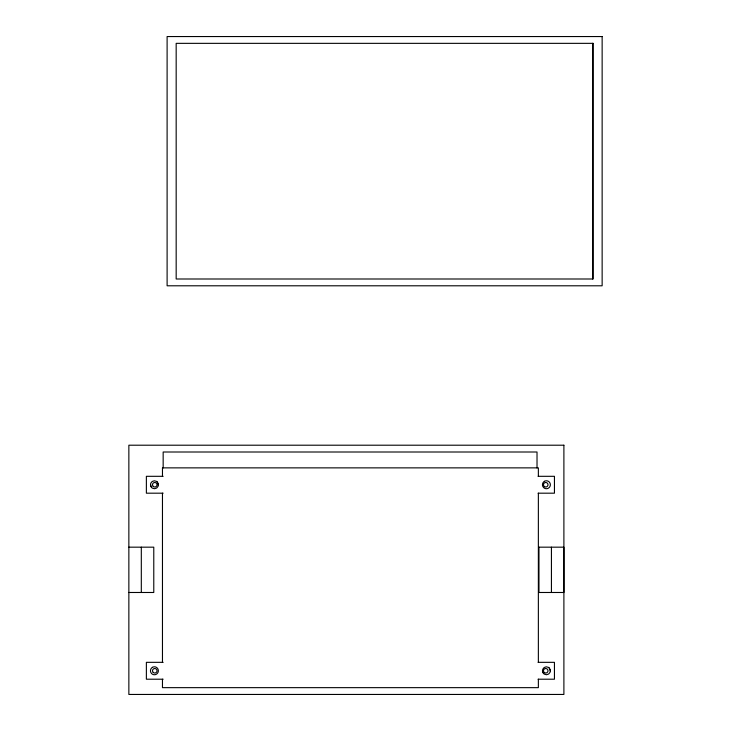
<?xml version="1.0" encoding="UTF-8"?>
<svg xmlns="http://www.w3.org/2000/svg" width="731" height="731" viewBox="0 0 731 731"><rect width="100%" height="100%" fill="white"/><g stroke="black" fill="none" stroke-linecap="round" stroke-linejoin="round"><path stroke-width="1.1" d="M551.43 592.485L551.43 547.172M163.159 476.31L146.374 476.31L146.374 493.187L163.159 493.187M538.107 476.31L554.445 476.31L554.445 493.187L538.107 493.187M128.857 547.172L153.775 547.172L153.775 592.485L128.857 592.485M163.159 662.332L146.374 662.332L146.374 679.209L163.159 679.209M538.107 662.332L554.445 662.332L554.445 679.209L538.107 679.209M549.273 668.033L548.469 667.385A3.966 3.966 0 0 0 543.535 673.507L544.339 674.156A3.966 3.966 0 0 0 549.273 668.033L550.37 670.866M157.293 482.012L156.48 481.363A3.966 3.966 0 0 0 151.545 487.486L152.35 488.134A3.966 3.966 0 0 0 157.293 482.012L158.38 484.845M543.535 673.507L542.439 670.674M151.545 487.486L150.458 484.653M592.704 43.348L592.704 278.995M538.363 476.31L538.363 467.867L162.465 467.867L162.465 476.31M538.363 493.187L538.363 662.332M538.363 679.209L538.363 687.652L162.465 687.652L162.465 679.209M537.02 467.941L537.02 452.005L163.159 452.005L163.159 467.941M162.465 493.187L162.465 662.332M141.311 547.172L141.311 592.485M538.966 547.172L538.966 592.485L563.893 592.485L563.893 547.172L538.966 547.172M152.432 667.339L151.619 667.97A3.966 3.966 0 0 0 151.619 673.58L152.432 674.21A3.966 3.966 0 0 0 156.397 674.21L157.22 673.58A3.966 3.966 0 0 0 157.22 667.97L156.397 667.339A3.966 3.966 0 0 0 152.432 667.339M544.421 481.318L543.599 481.948A3.966 3.966 0 0 0 543.599 487.55L544.421 488.18A3.966 3.966 0 0 0 548.387 488.18L549.209 487.55A3.966 3.966 0 0 0 549.209 481.948L548.387 481.318A3.966 3.966 0 0 0 544.421 481.318M602.143 36.55L167.107 36.55L167.107 285.794L602.143 285.794L602.143 36.55M593.088 43.348L176.171 43.348L176.171 278.995L593.088 278.995L593.088 43.348M563.893 445.206L128.857 445.206L128.857 694.45L563.893 694.45L563.893 445.206M153.172 486.353A2.266 2.266 0 0 0 156.955 485.329A2.266 2.266 0 0 0 154.177 482.561A2.266 2.266 0 0 0 153.172 486.353M153.172 672.383A2.266 2.266 0 0 0 156.955 671.35A2.266 2.266 0 0 0 154.177 668.582A2.266 2.266 0 0 0 153.172 672.383M544.604 486.709A2.266 2.266 0 0 0 548.003 484.744A2.266 2.266 0 0 0 544.604 482.789A2.266 2.266 0 0 0 544.604 486.709M544.604 672.73A2.266 2.266 0 0 0 548.003 670.775A2.266 2.266 0 0 0 544.604 668.81A2.266 2.266 0 0 0 544.604 672.73"/></g></svg>
